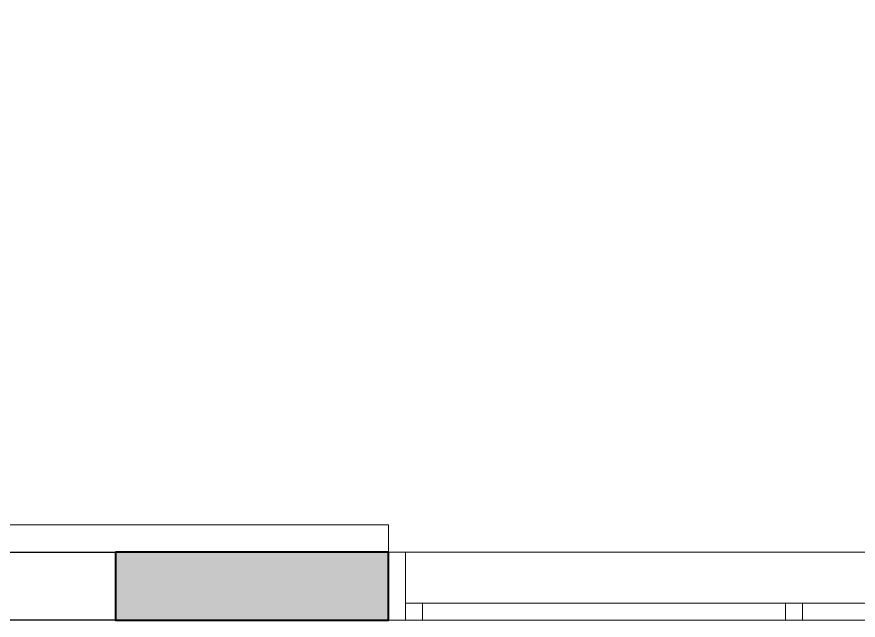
# Model space of a CAD drawing. Header units: inches. Extents: x -20583 to 399182, y -24453 to 525552.
# Drawn here: x 13678 to 16145, y 3040 to 4810 of the extents above; entities that cross this region are included whole.
import ezdxf

# ---------------------------------------------------------------- set-up
doc = ezdxf.new("R2010")
doc.units = ezdxf.units.IN
doc.header["$LTSCALE"] = 1000
doc.header["$MEASUREMENT"] = 0
for name, color, linetype, lineweight in [('A-GLAZ', 134, 'Continuous', 18), ('A-WALL-TILE', 8, 'Continuous', 9), ('XREF-V2-GF_COLS$0$A-COLS', 5, 'Continuous', 40), ('XREF-V2-GF_COLS$0$A-COLS-PATT', 252, 'Continuous', 20)]:
    doc.layers.add(name, color=color, linetype=linetype, lineweight=lineweight)
doc.layers.add('A-WALL', color=7, linetype='Continuous')

msp = doc.modelspace()

# ---------------------------------------------------------------- hatches: boundary and pattern name
at = {"layer": 'XREF-V2-GF_COLS$0$A-COLS-PATT'}
msp.add_hatch(color=256, dxfattribs=at).paths.add_polyline_path([(13967.7, 3239.6), (13967.7, 3039.6), (14767.7, 3039.6), (14767.6, 3239.6)])

# ---------------------------------------------------------------- linework, layer by layer
at = {"layer": 'A-GLAZ'}
for p, q in [((14817.7, 3239.6, 0), (17627.6, 3239.6, 0)), ((14817.7, 3089.6, 0), (17627.7, 3089.6, 0)), ((14817.7, 3039.6, 0), (17627.7, 3039.6, 0))]:
    msp.add_line(p, q, dxfattribs=at)
at = {"layer": 'A-GLAZ', "elevation": 0}
for points in [[(14767.7, 3039.6), (14817.7, 3039.6), (14817.7, 3239.6), (14767.6, 3239.6)], [(14817.7, 3039.6), (14867.7, 3039.6), (14867.7, 3089.6), (14817.7, 3089.6)], [(15931.7, 3039.6), (15981.7, 3039.6), (15981.7, 3089.6), (15931.7, 3089.6)]]:
    msp.add_lwpolyline(points, close=True, dxfattribs=at)
at = {"layer": 'A-WALL', "elevation": 0}
msp.add_lwpolyline([(13347.7, 3239.6), (14767.6, 3239.6), (14767.7, 3039.6), (10697.7, 3039.5)], dxfattribs=at)
at = {"layer": 'A-WALL-TILE', "elevation": 0}
msp.add_lwpolyline([(14767.6, 3239.6), (14767.6, 3319.6), (13427.6, 3319.6), (13427.6, 9914.6), (13347.6, 9914.6)], dxfattribs=at)
at = {"layer": 'XREF-V2-GF_COLS$0$A-COLS', "elevation": 0}
msp.add_lwpolyline([(13967.7, 3239.6), (13967.7, 3039.6), (14767.7, 3039.6), (14767.6, 3239.6)], close=True, dxfattribs=at)
msp.add_lwpolyline([(13967.7, 3239.6), (13967.7, 3039.6), (14767.7, 3039.6), (14767.6, 3239.6)], close=True, dxfattribs=at)

doc.saveas('drawing.dxf')
